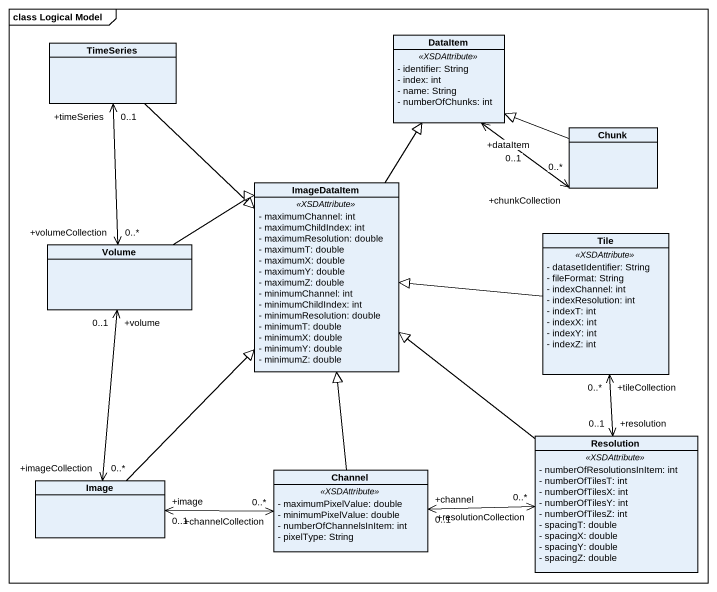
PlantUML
@startuml
mainframe class Logical Model
hide circle
hide empty members
skinparam classAttributeIconSize 0
class DataItem {
  .. <<XSDAttribute>> ..
  - identifier: String
  - index: int
  - name: String
  - numberOfChunks: int
}
class TimeSeries
class Chunk
class ImageDataItem {
  .. <<XSDAttribute>> ..
  - maximumChannel: int
  - maximumChildIndex: int
  - maximumResolution: double
  - maximumT: double
  - maximumX: double
  - maximumY: double
  - maximumZ: double
  - minimumChannel: int
  - minimumChildIndex: int
  - minimumResolution: double
  - minimumT: double
  - minimumX: double
  - minimumY: double
  - minimumZ: double
}
class Tile {
  .. <<XSDAttribute>> ..
  - datasetIdentifier: String
  - fileFormat: String
  - indexChannel: int
  - indexResolution: int
  - indexT: int
  - indexX: int
  - indexY: int
  - indexZ: int
}
class Volume
class Channel {
  .. <<XSDAttribute>> ..
  - maximumPixelValue: double
  - minimumPixelValue: double
  - numberOfChannelsInItem: int
  - pixelType: String
}
class Resolution {
  .. <<XSDAttribute>> ..
  - numberOfResolutionsInItem: int
  - numberOfTilesT: int
  - numberOfTilesX: int
  - numberOfTilesY: int
  - numberOfTilesZ: int
  - spacingT: double
  - spacingX: double
  - spacingY: double
  - spacingZ: double
}
class Image
DataItem "+dataItem\n0..1" <-right-> "+chunkCollection\n0..*" Chunk
TimeSeries --|> ImageDataItem
TimeSeries "+timeSeries\n0..1" <--> "+volumeCollection\n0..*" Volume
Chunk -left-|> DataItem
ImageDataItem -up-|> DataItem
Tile -left-|> ImageDataItem
Volume -right-|> ImageDataItem
Volume "+volume\n0..1" <--> "+imageCollection\n0..*" Image
Channel -up-|> ImageDataItem
Channel "+channel\n0..1" <-right-> "+resolutionCollection\n0..*" Resolution
Resolution -up-|> ImageDataItem
Resolution "+resolution\n0..1" <-up-> "+tileCollection\n0..*" Tile
Image -up-|> ImageDataItem
Image "+image\n0..1" <-right-> "+channelCollection\n0..*" Channel
@enduml
